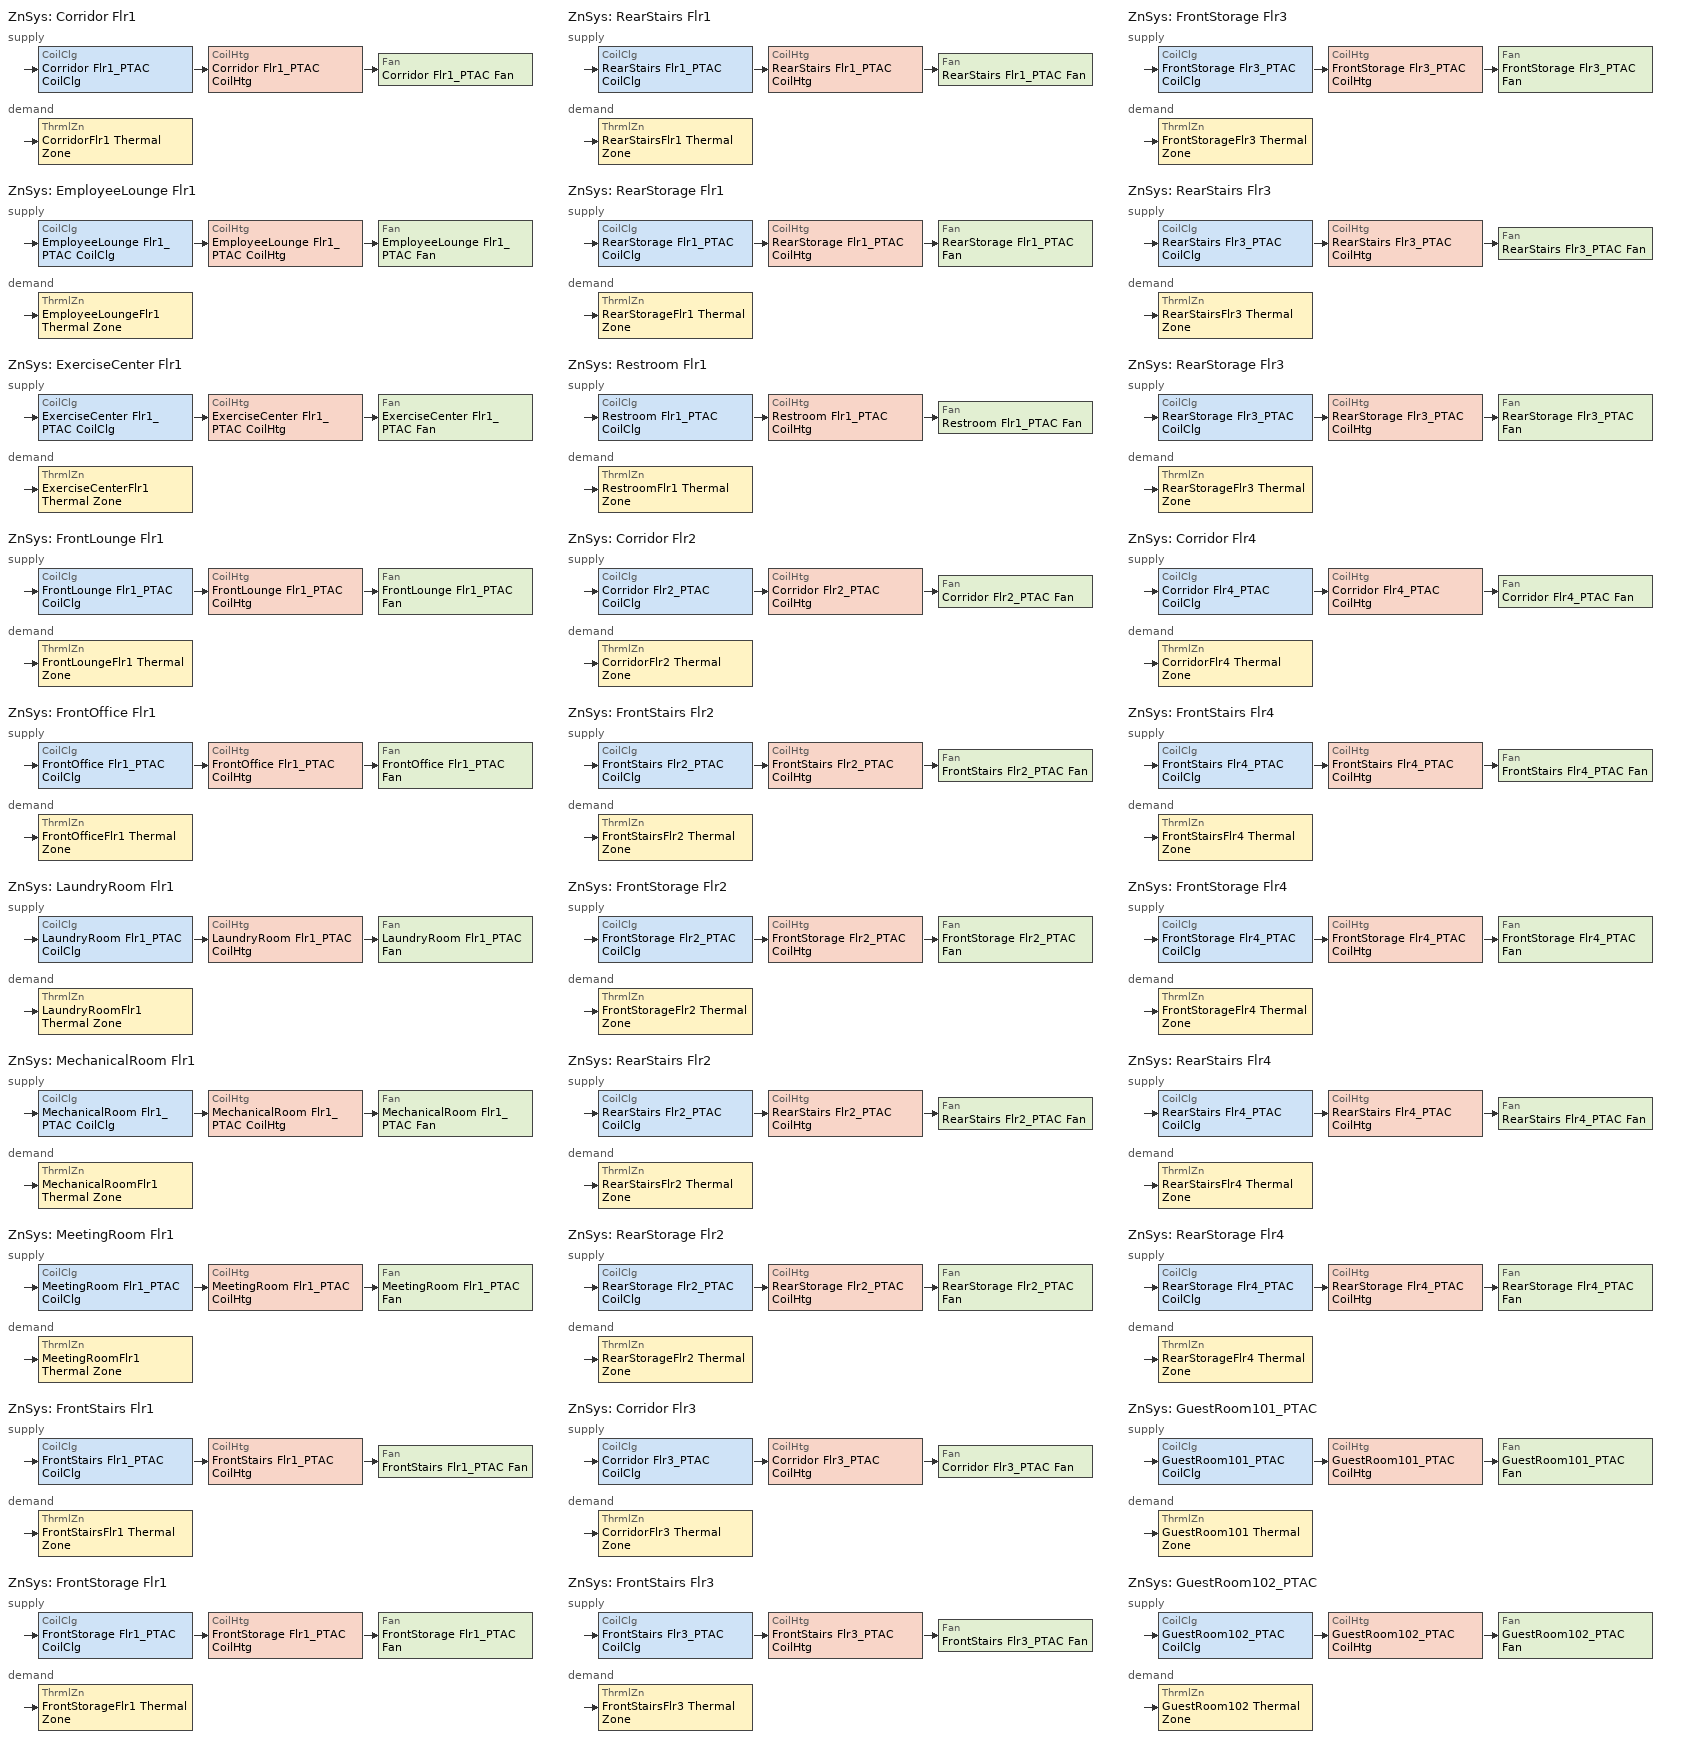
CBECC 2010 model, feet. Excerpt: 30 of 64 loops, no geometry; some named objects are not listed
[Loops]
ZnSys 'Corridor Flr1'
 supply: CoilClg 'Corridor Flr1_PTAC CoilClg' > CoilHtg 'Corridor Flr1_PTAC CoilHtg' > Fan 'Corridor Flr1_PTAC Fan'
 demand: ThrmlZn 'CorridorFlr1 Thermal Zone'
ZnSys 'EmployeeLounge Flr1'
 supply: CoilClg 'EmployeeLounge Flr1_PTAC CoilClg' > CoilHtg 'EmployeeLounge Flr1_PTAC CoilHtg' > Fan 'EmployeeLounge Flr1_PTAC Fan'
 demand: ThrmlZn 'EmployeeLoungeFlr1 Thermal Zone'
ZnSys 'ExerciseCenter Flr1'
 supply: CoilClg 'ExerciseCenter Flr1_PTAC CoilClg' > CoilHtg 'ExerciseCenter Flr1_PTAC CoilHtg' > Fan 'ExerciseCenter Flr1_PTAC Fan'
 demand: ThrmlZn 'ExerciseCenterFlr1 Thermal Zone'
ZnSys 'FrontLounge Flr1'
 supply: CoilClg 'FrontLounge Flr1_PTAC CoilClg' > CoilHtg 'FrontLounge Flr1_PTAC CoilHtg' > Fan 'FrontLounge Flr1_PTAC Fan'
 demand: ThrmlZn 'FrontLoungeFlr1 Thermal Zone'
ZnSys 'FrontOffice Flr1'
 supply: CoilClg 'FrontOffice Flr1_PTAC CoilClg' > CoilHtg 'FrontOffice Flr1_PTAC CoilHtg' > Fan 'FrontOffice Flr1_PTAC Fan'
 demand: ThrmlZn 'FrontOfficeFlr1 Thermal Zone'
ZnSys 'LaundryRoom Flr1'
 supply: CoilClg 'LaundryRoom Flr1_PTAC CoilClg' > CoilHtg 'LaundryRoom Flr1_PTAC CoilHtg' > Fan 'LaundryRoom Flr1_PTAC Fan'
 demand: ThrmlZn 'LaundryRoomFlr1 Thermal Zone'
ZnSys 'MechanicalRoom Flr1'
 supply: CoilClg 'MechanicalRoom Flr1_PTAC CoilClg' > CoilHtg 'MechanicalRoom Flr1_PTAC CoilHtg' > Fan 'MechanicalRoom Flr1_PTAC Fan'
 demand: ThrmlZn 'MechanicalRoomFlr1 Thermal Zone'
ZnSys 'MeetingRoom Flr1'
 supply: CoilClg 'MeetingRoom Flr1_PTAC CoilClg' > CoilHtg 'MeetingRoom Flr1_PTAC CoilHtg' > Fan 'MeetingRoom Flr1_PTAC Fan'
 demand: ThrmlZn 'MeetingRoomFlr1 Thermal Zone'
ZnSys 'FrontStairs Flr1'
 supply: CoilClg 'FrontStairs Flr1_PTAC CoilClg' > CoilHtg 'FrontStairs Flr1_PTAC CoilHtg' > Fan 'FrontStairs Flr1_PTAC Fan'
 demand: ThrmlZn 'FrontStairsFlr1 Thermal Zone'
ZnSys 'FrontStorage Flr1'
 supply: CoilClg 'FrontStorage Flr1_PTAC CoilClg' > CoilHtg 'FrontStorage Flr1_PTAC CoilHtg' > Fan 'FrontStorage Flr1_PTAC Fan'
 demand: ThrmlZn 'FrontStorageFlr1 Thermal Zone'
ZnSys 'RearStairs Flr1'
 supply: CoilClg 'RearStairs Flr1_PTAC CoilClg' > CoilHtg 'RearStairs Flr1_PTAC CoilHtg' > Fan 'RearStairs Flr1_PTAC Fan'
 demand: ThrmlZn 'RearStairsFlr1 Thermal Zone'
ZnSys 'RearStorage Flr1'
 supply: CoilClg 'RearStorage Flr1_PTAC CoilClg' > CoilHtg 'RearStorage Flr1_PTAC CoilHtg' > Fan 'RearStorage Flr1_PTAC Fan'
 demand: ThrmlZn 'RearStorageFlr1 Thermal Zone'
ZnSys 'Restroom Flr1'
 supply: CoilClg 'Restroom Flr1_PTAC CoilClg' > CoilHtg 'Restroom Flr1_PTAC CoilHtg' > Fan 'Restroom Flr1_PTAC Fan'
 demand: ThrmlZn 'RestroomFlr1 Thermal Zone'
ZnSys 'Corridor Flr2'
 supply: CoilClg 'Corridor Flr2_PTAC CoilClg' > CoilHtg 'Corridor Flr2_PTAC CoilHtg' > Fan 'Corridor Flr2_PTAC Fan'
 demand: ThrmlZn 'CorridorFlr2 Thermal Zone'
ZnSys 'FrontStairs Flr2'
 supply: CoilClg 'FrontStairs Flr2_PTAC CoilClg' > CoilHtg 'FrontStairs Flr2_PTAC CoilHtg' > Fan 'FrontStairs Flr2_PTAC Fan'
 demand: ThrmlZn 'FrontStairsFlr2 Thermal Zone'
ZnSys 'FrontStorage Flr2'
 supply: CoilClg 'FrontStorage Flr2_PTAC CoilClg' > CoilHtg 'FrontStorage Flr2_PTAC CoilHtg' > Fan 'FrontStorage Flr2_PTAC Fan'
 demand: ThrmlZn 'FrontStorageFlr2 Thermal Zone'
ZnSys 'RearStairs Flr2'
 supply: CoilClg 'RearStairs Flr2_PTAC CoilClg' > CoilHtg 'RearStairs Flr2_PTAC CoilHtg' > Fan 'RearStairs Flr2_PTAC Fan'
 demand: ThrmlZn 'RearStairsFlr2 Thermal Zone'
ZnSys 'RearStorage Flr2'
 supply: CoilClg 'RearStorage Flr2_PTAC CoilClg' > CoilHtg 'RearStorage Flr2_PTAC CoilHtg' > Fan 'RearStorage Flr2_PTAC Fan'
 demand: ThrmlZn 'RearStorageFlr2 Thermal Zone'
ZnSys 'Corridor Flr3'
 supply: CoilClg 'Corridor Flr3_PTAC CoilClg' > CoilHtg 'Corridor Flr3_PTAC CoilHtg' > Fan 'Corridor Flr3_PTAC Fan'
 demand: ThrmlZn 'CorridorFlr3 Thermal Zone'
ZnSys 'FrontStairs Flr3'
 supply: CoilClg 'FrontStairs Flr3_PTAC CoilClg' > CoilHtg 'FrontStairs Flr3_PTAC CoilHtg' > Fan 'FrontStairs Flr3_PTAC Fan'
 demand: ThrmlZn 'FrontStairsFlr3 Thermal Zone'
ZnSys 'FrontStorage Flr3'
 supply: CoilClg 'FrontStorage Flr3_PTAC CoilClg' > CoilHtg 'FrontStorage Flr3_PTAC CoilHtg' > Fan 'FrontStorage Flr3_PTAC Fan'
 demand: ThrmlZn 'FrontStorageFlr3 Thermal Zone'
ZnSys 'RearStairs Flr3'
 supply: CoilClg 'RearStairs Flr3_PTAC CoilClg' > CoilHtg 'RearStairs Flr3_PTAC CoilHtg' > Fan 'RearStairs Flr3_PTAC Fan'
 demand: ThrmlZn 'RearStairsFlr3 Thermal Zone'
ZnSys 'RearStorage Flr3'
 supply: CoilClg 'RearStorage Flr3_PTAC CoilClg' > CoilHtg 'RearStorage Flr3_PTAC CoilHtg' > Fan 'RearStorage Flr3_PTAC Fan'
 demand: ThrmlZn 'RearStorageFlr3 Thermal Zone'
ZnSys 'Corridor Flr4'
 supply: CoilClg 'Corridor Flr4_PTAC CoilClg' > CoilHtg 'Corridor Flr4_PTAC CoilHtg' > Fan 'Corridor Flr4_PTAC Fan'
 demand: ThrmlZn 'CorridorFlr4 Thermal Zone'
ZnSys 'FrontStairs Flr4'
 supply: CoilClg 'FrontStairs Flr4_PTAC CoilClg' > CoilHtg 'FrontStairs Flr4_PTAC CoilHtg' > Fan 'FrontStairs Flr4_PTAC Fan'
 demand: ThrmlZn 'FrontStairsFlr4 Thermal Zone'
ZnSys 'FrontStorage Flr4'
 supply: CoilClg 'FrontStorage Flr4_PTAC CoilClg' > CoilHtg 'FrontStorage Flr4_PTAC CoilHtg' > Fan 'FrontStorage Flr4_PTAC Fan'
 demand: ThrmlZn 'FrontStorageFlr4 Thermal Zone'
ZnSys 'RearStairs Flr4'
 supply: CoilClg 'RearStairs Flr4_PTAC CoilClg' > CoilHtg 'RearStairs Flr4_PTAC CoilHtg' > Fan 'RearStairs Flr4_PTAC Fan'
 demand: ThrmlZn 'RearStairsFlr4 Thermal Zone'
ZnSys 'RearStorage Flr4'
 supply: CoilClg 'RearStorage Flr4_PTAC CoilClg' > CoilHtg 'RearStorage Flr4_PTAC CoilHtg' > Fan 'RearStorage Flr4_PTAC Fan'
 demand: ThrmlZn 'RearStorageFlr4 Thermal Zone'
ZnSys 'GuestRoom101_PTAC'
 supply: CoilClg 'GuestRoom101_PTAC CoilClg' > CoilHtg 'GuestRoom101_PTAC CoilHtg' > Fan 'GuestRoom101_PTAC Fan'
 demand: ThrmlZn 'GuestRoom101 Thermal Zone'
ZnSys 'GuestRoom102_PTAC'
 supply: CoilClg 'GuestRoom102_PTAC CoilClg' > CoilHtg 'GuestRoom102_PTAC CoilHtg' > Fan 'GuestRoom102_PTAC Fan'
 demand: ThrmlZn 'GuestRoom102 Thermal Zone'
[ZnSys] Type=PTAC
Name | AirFlowPerSqFt
Corridor Flr1; EmployeeLounge Flr1; ExerciseCenter Flr1; FrontOffice Flr1; LaundryRoom Flr1; MechanicalRoom Flr1; MeetingRoom Flr1; FrontStairs Flr1; FrontStorage Flr1; RearStairs Flr1; RearStorage Flr1; Restroom Flr1; Corridor Flr2; FrontStairs Flr2; FrontStorage Flr2; RearStairs Flr2; RearStorage Flr2; Corridor Flr3; FrontStairs Flr3; FrontStorage Flr3; RearStairs Flr3; RearStorage Flr3; Corridor Flr4; FrontStairs Flr4; FrontStorage Flr4; RearStairs Flr4; RearStorage Flr4; GuestRoom101_PTAC; GuestRoom102_PTAC
FrontLounge Flr1 | 1.01
[CoilClg] Type=DirectExpansion
Name | Sys | CapTotNetRtd | DXEER
Corridor Flr1_PTAC CoilClg | Corridor Flr1 | 24311.6 | 9.3
EmployeeLounge Flr1_PTAC CoilClg | EmployeeLounge Flr1 | 4278.69 | 11.7
ExerciseCenter Flr1_PTAC CoilClg | ExerciseCenter Flr1 | 4220.37 | 11.7
FrontLounge Flr1_PTAC CoilClg | FrontLounge Flr1 | 91104.9 | 9.3
FrontOffice Flr1_PTAC CoilClg | FrontOffice Flr1 | 19761 | 9.3
LaundryRoom Flr1_PTAC CoilClg | LaundryRoom Flr1 | 22099.8 | 9.3
MechanicalRoom Flr1_PTAC CoilClg | MechanicalRoom Flr1 | 7751.37 | 11.5
MeetingRoom Flr1_PTAC CoilClg | MeetingRoom Flr1 | 15071.4 | 9.3
FrontStairs Flr1_PTAC CoilClg | FrontStairs Flr1 | 3981.48 | 11.7
FrontStorage Flr1_PTAC CoilClg | FrontStorage Flr1 | 1498.62 | 11.7
RearStairs Flr1_PTAC CoilClg | RearStairs Flr1 | 3580.16 | 11.7
RearStorage Flr1_PTAC CoilClg | RearStorage Flr1 | 3206.99 | 11.7
Restroom Flr1_PTAC CoilClg | Restroom Flr1 | 4900.75 | 11.7
Corridor Flr2_PTAC CoilClg | Corridor Flr2 | 16931.8 | 9.3
FrontStairs Flr2_PTAC CoilClg | FrontStairs Flr2 | 3397.02 | 11.7
FrontStorage Flr2_PTAC CoilClg | FrontStorage Flr2 | 1224.83 | 11.7
RearStairs Flr2_PTAC CoilClg | RearStairs Flr2 | 3153.01 | 11.7
RearStorage Flr2_PTAC CoilClg | RearStorage Flr2 | 2672.74 | 11.7
Corridor Flr3_PTAC CoilClg | Corridor Flr3 | 16833.9 | 9.3
FrontStairs Flr3_PTAC CoilClg | FrontStairs Flr3 | 3393.77 | 11.7
FrontStorage Flr3_PTAC CoilClg | FrontStorage Flr3 | 1231.83 | 11.7
RearStairs Flr3_PTAC CoilClg | RearStairs Flr3 | 3142.72 | 11.7
RearStorage Flr3_PTAC CoilClg | RearStorage Flr3 | 2653.75 | 11.7
Corridor Flr4_PTAC CoilClg | Corridor Flr4 | 22069.2 | 9.3
FrontStairs Flr4_PTAC CoilClg | FrontStairs Flr4 | 4119.4 | 11.7
FrontStorage Flr4_PTAC CoilClg | FrontStorage Flr4 | 1824.46 | 11.7
RearStairs Flr4_PTAC CoilClg | RearStairs Flr4 | 3857.14 | 11.7
RearStorage Flr4_PTAC CoilClg | RearStorage Flr4 | 3382.1 | 11.7
GuestRoom101_PTAC CoilClg | GuestRoom101_PTAC | 5246.32 | 11.7
GuestRoom102_PTAC CoilClg | GuestRoom102_PTAC | 5215.62 | 11.7
[CoilHtg] Type=HotWater; FluidSegInRef=HW Supply; FluidSegOutRef=HW Return
Name | Sys | CapTotGrossRtd
Corridor Flr1_PTAC CoilHtg | Corridor Flr1 | 15004.8
EmployeeLounge Flr1_PTAC CoilHtg | EmployeeLounge Flr1 | 3157.15
ExerciseCenter Flr1_PTAC CoilHtg | ExerciseCenter Flr1 | 2980.94
FrontLounge Flr1_PTAC CoilHtg | FrontLounge Flr1 | 56649.2
FrontOffice Flr1_PTAC CoilHtg | FrontOffice Flr1 | 15267
LaundryRoom Flr1_PTAC CoilHtg | LaundryRoom Flr1 | 5694.31
MechanicalRoom Flr1_PTAC CoilHtg | MechanicalRoom Flr1 | 2020.24
MeetingRoom Flr1_PTAC CoilHtg | MeetingRoom Flr1 | 9785.46
FrontStairs Flr1_PTAC CoilHtg | FrontStairs Flr1 | 2854.83
FrontStorage Flr1_PTAC CoilHtg | FrontStorage Flr1 | 1313.51
RearStairs Flr1_PTAC CoilHtg | RearStairs Flr1 | 3036.24
RearStorage Flr1_PTAC CoilHtg | RearStorage Flr1 | 3132.79
Restroom Flr1_PTAC CoilHtg | Restroom Flr1 | 2821.15
Corridor Flr2_PTAC CoilHtg | Corridor Flr2 | 9173.38
FrontStairs Flr2_PTAC CoilHtg | FrontStairs Flr2 | 2236.1
FrontStorage Flr2_PTAC CoilHtg | FrontStorage Flr2 | 985.987
RearStairs Flr2_PTAC CoilHtg | RearStairs Flr2 | 2338.09
RearStorage Flr2_PTAC CoilHtg | RearStorage Flr2 | 2428.19
Corridor Flr3_PTAC CoilHtg | Corridor Flr3 | 9666.41
FrontStairs Flr3_PTAC CoilHtg | FrontStairs Flr3 | 2276.16
FrontStorage Flr3_PTAC CoilHtg | FrontStorage Flr3 | 1011.54
RearStairs Flr3_PTAC CoilHtg | RearStairs Flr3 | 2383.45
RearStorage Flr3_PTAC CoilHtg | RearStorage Flr3 | 2468.4
Corridor Flr4_PTAC CoilHtg | Corridor Flr4 | 15376.5
FrontStairs Flr4_PTAC CoilHtg | FrontStairs Flr4 | 2777.48
FrontStorage Flr4_PTAC CoilHtg | FrontStorage Flr4 | 1485.21
RearStairs Flr4_PTAC CoilHtg | RearStairs Flr4 | 3043.71
RearStorage Flr4_PTAC CoilHtg | RearStorage Flr4 | 3136.7
GuestRoom101_PTAC CoilHtg | GuestRoom101_PTAC | 4577.51
GuestRoom102_PTAC CoilHtg | GuestRoom102_PTAC | 4766.79
[Fan] CtrlMthd=ConstantVolume
Name | Sys | FlowCap
Corridor Flr1_PTAC Fan | Corridor Flr1 | 805.437
EmployeeLounge Flr1_PTAC Fan | EmployeeLounge Flr1 | 146.786
ExerciseCenter Flr1_PTAC Fan | ExerciseCenter Flr1 | 144.325
FrontLounge Flr1_PTAC Fan | FrontLounge Flr1 | 2317.43
FrontOffice Flr1_PTAC Fan | FrontOffice Flr1 | 661.56
LaundryRoom Flr1_PTAC Fan | LaundryRoom Flr1 | 832.911
MechanicalRoom Flr1_PTAC Fan | MechanicalRoom Flr1 | 292.123
MeetingRoom Flr1_PTAC Fan | MeetingRoom Flr1 | 444.199
FrontStairs Flr1_PTAC Fan | FrontStairs Flr1 | 145.452
FrontStorage Flr1_PTAC Fan | FrontStorage Flr1 | 55.4645
RearStairs Flr1_PTAC Fan | RearStairs Flr1 | 125.143
RearStorage Flr1_PTAC Fan | RearStorage Flr1 | 112.757
Restroom Flr1_PTAC Fan | Restroom Flr1 | 155.158
Corridor Flr2_PTAC Fan | Corridor Flr2 | 533.796
FrontStairs Flr2_PTAC Fan | FrontStairs Flr2 | 120.347
FrontStorage Flr2_PTAC Fan | FrontStorage Flr2 | 43.6195
RearStairs Flr2_PTAC Fan | RearStairs Flr2 | 107.145
RearStorage Flr2_PTAC Fan | RearStorage Flr2 | 90.367
Corridor Flr3_PTAC Fan | Corridor Flr3 | 535.394
FrontStairs Flr3_PTAC Fan | FrontStairs Flr3 | 120.209
FrontStorage Flr3_PTAC Fan | FrontStorage Flr3 | 43.93
RearStairs Flr3_PTAC Fan | RearStairs Flr3 | 105.8
RearStorage Flr3_PTAC Fan | RearStorage Flr3 | 88.642
Corridor Flr4_PTAC Fan | Corridor Flr4 | 716.783
FrontStairs Flr4_PTAC Fan | FrontStairs Flr4 | 146.337
FrontStorage Flr4_PTAC Fan | FrontStorage Flr4 | 60.1565
RearStairs Flr4_PTAC Fan | RearStairs Flr4 | 132.859
RearStorage Flr4_PTAC Fan | RearStorage Flr4 | 117.288
GuestRoom101_PTAC Fan | GuestRoom101_PTAC | 176.444
GuestRoom102_PTAC Fan | GuestRoom102_PTAC | 175.168
